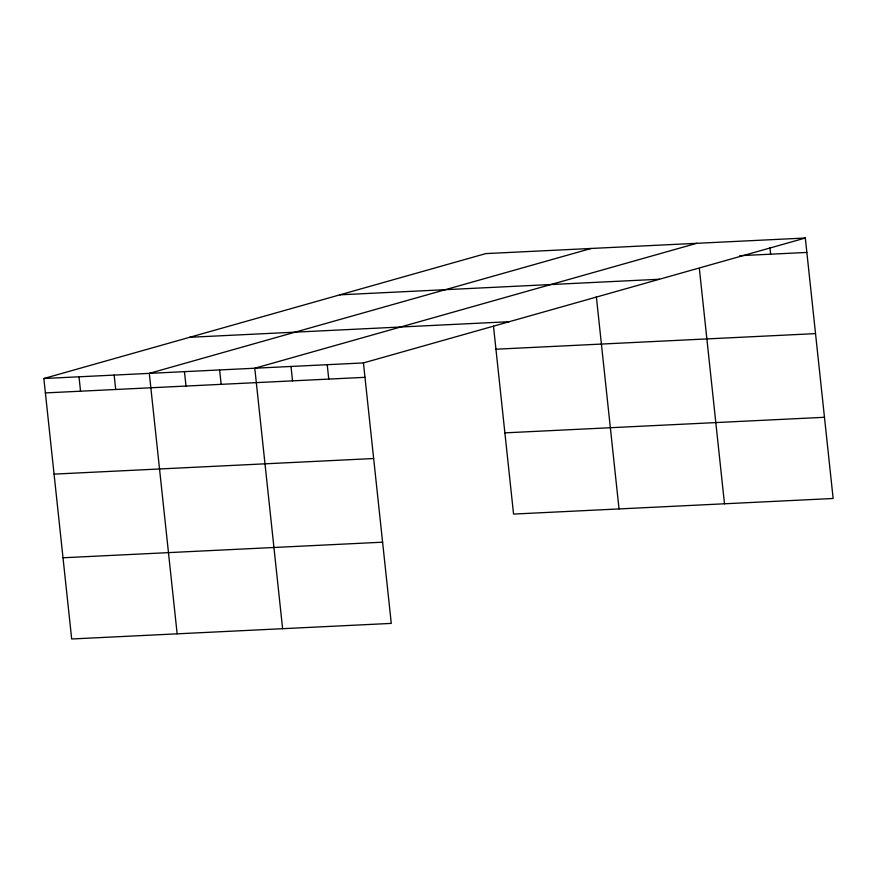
<?xml version="1.0" encoding="UTF-8"?>
<svg xmlns="http://www.w3.org/2000/svg" width="877" height="877" viewBox="0 0 877 877"><rect width="100%" height="100%" fill="white"/><g stroke="black" fill="none" stroke-linecap="round" stroke-linejoin="round"><path stroke-width="1.32" d="M805.316 238.018L363.44 362.925L391.274 623.394L71.684 638.982L43.85 378.513L485.726 253.606L805.316 238.018L833.15 498.487L513.56 514.075L493.488 326.2M591.197 248.465L149.309 373.372L177.154 633.841M696.656 243.324L254.779 368.23L282.613 628.688M739.782 255.689L806.851 252.423M339.914 294.825L659.493 279.237M189.673 337.294L509.252 321.706M495.943 349.21L815.533 333.622M43.85 378.513L363.44 362.925M45.385 392.918L364.975 377.329M504.889 432.865L824.468 417.288M54.067 474.117L373.657 458.528M63.012 557.772L382.591 542.194M769.929 247.643L770.631 254.187M699.353 268.548L724.49 503.782M596.349 296.7L619.03 508.934M327.22 364.689L328.754 379.094M291 366.465L292.534 380.859M219.623 369.941L221.157 384.345M184.466 371.651L186.012 386.055M114.163 375.082L115.698 389.487M79.007 376.803L80.541 391.197"/></g></svg>
